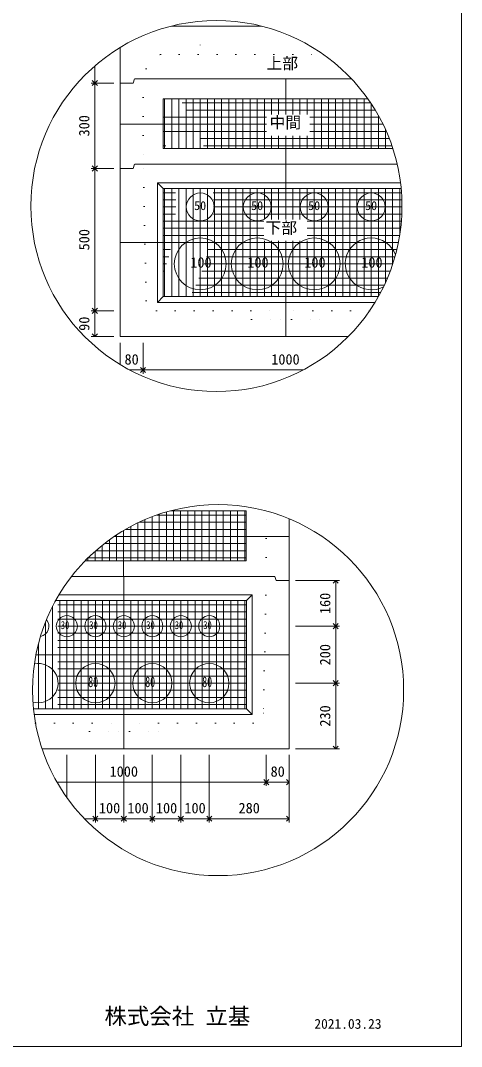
# Model space of a CAD drawing. Units: millimetres, scale not verified. Extents: x -6420 to 6420, y -3047 to 3047.
# Drawn here: x -3826 to -2340, y -2653 to 805 of the extents above; entities that cross this region are included whole.
import ezdxf
from ezdxf.enums import TextEntityAlignment as Align

# ---------------------------------------------------------------- set-up
doc = ezdxf.new("R2010")
doc.units = ezdxf.units.MM
doc.header["$LTSCALE"] = 20
for name, pattern in [('DASHED1', [1.8, 1.2, -0.6]), ('USER2', [50.8, 31.75, -6.35, 6.35, -6.35]), ('USER5', [3.185, 0.01, -3.175])]:
    doc.linetypes.add(name, pattern=pattern)
for name, color, linetype, lineweight in [('0-2_waku', 7, 'Continuous', 18), ('0-3_gaikei', 7, 'Continuous', 18), ('0-4_kakure', 7, 'DASHED1', 5), ('0-5_sunpou', 7, 'Continuous', 5), ('0-7_hole', 7, 'Continuous', 18), ('0-8_uchigawa', 6, 'Continuous', 18), ('0-D_文字１', 7, 'Continuous', 18), ('0-E_コア部分\u3000寸法補助線3', 150, 'USER2', 18), ('0-F_コア部分\u3000寸法補助線2', 150, 'USER2', 18), ('1-0_コア部分\u3000中心補助線', 1, 'Continuous', 18), ('1-1_コア部分\u3000寸法補助線', 7, 'USER2', 5), ('1-2_uchigawa2', 6, 'USER2', 18)]:
    doc.layers.add(name, color=color, linetype=linetype, lineweight=lineweight)
doc.styles.add('ＭＳ ゴシック', font='')
doc.styles.get('ＭＳ ゴシック').set_extended_font_data('MS Gothic')

# ---------------------------------------------------------------- blocks, each defined once
blk = doc.blocks.new('_Open90')
at = {"layer": '0-5_sunpou'}
blk.add_line((0, 0), (-1, 0), dxfattribs=at)
blk.add_lwpolyline([(-0.5, 0.5), (0, 0), (-0.5, -0.5)], dxfattribs=at)

msp = doc.modelspace()

# ---------------------------------------------------------------- linework, layer by layer
at = {"layer": '0-2_waku'}
for p in [(-2340.01, 3046.98), (-6420.01, -2653.02), (-6420.01, -2653.02), (-6420.01, -2653.02), (-6420.01, -2653.02)]:
    msp.add_line(p, (-2340.01, -2653.02), dxfattribs=at)
at = {"layer": '0-3_gaikei'}
for p, q in [((-3317, 786.12), (-3244.94, 786.12)), ((-3317, 786.12), (-3244.94, 786.12)), ((-3317, 786.12), (-3244.94, 786.12)), ((-3014.21, 786.12), (-3317, 786.12)), ((-3316.94, 786.12), (-3014.21, 786.12)), ((-3316.94, 786.12), (-3014.21, 786.12)), ((-3489.74, 594.12), (-3489.74, 714.14)), ((-3489.74, 594.12), (-3489.74, -260.28)), ((-3446.54, 594.12), (-3489.74, 594.12)), ((-3446.54, 594.12), (-3489.74, 594.12)), ((-3441.74, 608.52), (-3446.54, 594.12)), ((-2932.12, 608.52), (-3440.92, 608.52)), ((-2710.82, 608.52), (-2932.94, 608.52)), ((-3441.74, 320.52), (-3446.54, 306.12)), ((-2932.12, 320.52), (-3440.92, 320.52)), ((-2556.53, 320.52), (-2932.94, 320.52)), ((-3446.54, 306.12), (-3489.74, 306.12)), ((-3446.54, 306.12), (-3489.74, 306.12)), ((-3489.74, -260.28), (-2721.33, -260.28)), ((-3489.74, -260.28), (-2721.33, -260.28)), ((-3489.74, -260.28), (-2721.33, -260.28)), ((-2920.81, -1351.73), (-2920.81, -874.46)), ((-2968.81, -1068.53), (-2964.01, -1082.93)), ((-2920.81, -1082.93), (-2964.01, -1082.93))]:
    msp.add_line(p, q, dxfattribs=at)
for points in [[(-2968.81, -1068.53), (-3477.61, -1068.53), (-3653.69, -1068.53)], [(-3753.22, -1649.33), (-2920.81, -1649.33), (-2920.81, -1082.93)], [(-3741.03, -1649.33), (-2920.81, -1649.33), (-2920.81, -1082.93)]]:
    msp.add_lwpolyline(points, dxfattribs=at)
at = {"layer": '0-4_kakure', "linetype": 'USER5', "lineweight": 18}
for p, q in [((-3220.94, 786.12), (-3220.94, 802.28)), ((-3220.94, 786.12), (-3220.94, 690.12)), ((-3402.52, 642.12), (-3354.52, 690.12)), ((-3354.52, 690.12), (-2804.82, 690.12)), ((-3402.52, 642.12), (-3412.12, 608.52)), ((-3412.12, 608.52), (-3412.12, 320.52)), ((-3402.21, -140.28), (-3412.12, 320.52)), ((-3402.21, -140.28), (-3367.88, -173.88)), ((-3367.88, -173.88), (-2932.12, -173.88)), ((-3047.32, -202.68), (-3076.12, -173.88)), ((-3047.32, -202.68), (-2951.32, -202.68)), ((-2951.32, -202.68), (-2947.48, -260.28)), ((-2649.93, -173.88), (-2932.12, -173.88)), ((-2912.92, -202.68), (-2916.76, -260.28)), ((-2912.92, -202.68), (-2816.92, -202.68)), ((-2816.92, -202.68), (-2788.12, -173.88)), ((-2997.6, -1068.53), (-2997.6, -848.35)), ((-2997.6, -1068.53), (-3007.51, -1529.33)), ((-3007.51, -1529.33), (-3041.84, -1562.93)), ((-3775.25, -1562.93), (-3477.6, -1562.93)), ((-3592.8, -1591.73), (-3621.6, -1562.93)), ((-3041.84, -1562.93), (-3477.6, -1562.93)), ((-3362.4, -1591.73), (-3333.6, -1562.93)), ((-3592.8, -1591.73), (-3496.8, -1591.73)), ((-3496.8, -1591.73), (-3492.96, -1649.33)), ((-3458.4, -1591.73), (-3462.24, -1649.33)), ((-3458.4, -1591.73), (-3362.4, -1591.73))]:
    msp.add_line(p, q, dxfattribs=at)
at = {"layer": '0-5_sunpou', "color": 150, "lineweight": 18}
for p, q in [((-3575.49, 651.61), (-3575.49, 611.4)), ((-3510.86, 594.12), (-3587.97, 594.12)), ((-3531.98, 594.12), (-3587.97, 594.12)), ((-3575.49, 576.84), (-3575.49, 323.4)), ((-3510.86, 306.12), (-3587.97, 306.12)), ((-3510.86, 306.12), (-3587.97, 306.12)), ((-3575.49, 288.84), (-3575.49, -156.6)), ((-3510.86, -173.88), (-3587.97, -173.88)), ((-3531.98, -173.88), (-3587.97, -173.88)), ((-3575.49, -191.16), (-3575.49, -243)), ((-3510.86, -260.28), (-3587.97, -260.28)), ((-3489.74, -281.4), (-3489.74, -355.01)), ((-3412.94, -281.4), (-3412.94, -385.48)), ((-3412.94, -281.4), (-3412.94, -385.48)), ((-3458.03, -373), (-3430.22, -373)), ((-3395.66, -373), (-2873.18, -373)), ((-2899.69, -1082.93), (-2751.27, -1082.93)), ((-2763.75, -1100.21), (-2763.75, -1219.25)), ((-2899.69, -1236.53), (-2751.27, -1236.53)), ((-2899.69, -1236.53), (-2751.27, -1236.53)), ((-2763.75, -1253.81), (-2763.75, -1411.25)), ((-2899.69, -1428.53), (-2751.27, -1428.53)), ((-2899.69, -1428.53), (-2751.27, -1428.53)), ((-2763.75, -1445.81), (-2763.75, -1632.05)), ((-2899.69, -1649.33), (-2751.27, -1649.33)), ((-3669.6, -1670.45), (-3669.6, -1814.18)), ((-3573.6, -1670.45), (-3573.6, -1897.72)), ((-3573.6, -1670.45), (-3573.6, -1897.72)), ((-3477.6, -1670.45), (-3477.6, -1897.72)), ((-3477.6, -1670.45), (-3477.6, -1897.72)), ((-3381.6, -1670.45), (-3381.6, -1897.72)), ((-3381.6, -1670.45), (-3381.6, -1897.72)), ((-3285.6, -1670.45), (-3285.6, -1897.72)), ((-3285.6, -1670.45), (-3285.6, -1897.72)), ((-3189.6, -1670.45), (-3189.6, -1897.72)), ((-3189.6, -1670.45), (-3189.6, -1897.72)), ((-2997.61, -1670.45), (-2997.61, -1774.53)), ((-2997.61, -1670.45), (-2997.61, -1774.53)), ((-2920.81, -1670.45), (-2920.81, -1774.53)), ((-2920.81, -1670.45), (-2920.81, -1897.72)), ((-3702.89, -1762.05), (-3014.89, -1762.05)), ((-2980.33, -1762.05), (-2938.09, -1762.05)), ((-3610.76, -1885.24), (-3590.88, -1885.24)), ((-3556.32, -1885.24), (-3494.88, -1885.24)), ((-3460.32, -1885.24), (-3398.88, -1885.24)), ((-3364.32, -1885.24), (-3302.88, -1885.24)), ((-3268.32, -1885.24), (-3206.88, -1885.24)), ((-3172.32, -1885.24), (-2938.09, -1885.24))]:
    msp.add_line(p, q, dxfattribs=at)
for centre in [(-3165.6, 179.56), (-3159.99, -1452.06)]:
    msp.add_circle(centre, 625.17, dxfattribs=at)
at = {"layer": '0-7_hole'}
for centre, radius in [((-3220.12, 176.52), 47.04), ((-3028.12, 176.52), 47.04), ((-2836.12, 176.52), 47.04), ((-2644.12, 176.52), 47.04), ((-3220.12, -15.48), 87.36), ((-3028.12, -15.48), 87.36), ((-2836.12, -15.48), 87.36), ((-3669.6, -1236.53), 35.52), ((-3573.6, -1236.53), 35.52), ((-3477.6, -1236.53), 35.52), ((-3381.6, -1236.53), 35.52), ((-3285.6, -1236.53), 35.52), ((-3189.6, -1236.53), 35.52), ((-3573.6, -1428.53), 66.24), ((-3381.6, -1428.53), 66.24), ((-3189.6, -1428.53), 66.24)]:
    msp.add_circle(centre, radius, dxfattribs=at)
for centre, radius, start, end in [((-2644.12, -15.48), 87.36, 20.66629, 298.32089), ((-3765.6, -1236.53), 35.52, 281.59033, 39.2294), ((-3765.6, -1428.53), 66.24, 253.99064, 101.55918)]:
    msp.add_arc(centre, radius, start, end, dxfattribs=at)
at = {"layer": '0-8_uchigawa'}
for p, q in [((-3364.12, 258.12), (-3344.92, 238.92)), ((-3364.12, -145.08), (-3364.12, 258.12)), ((-3344.92, 238.92), (-2932.12, 238.92)), ((-3344.92, -125.88), (-3344.92, 238.92)), ((-2932.12, 238.92), (-2543.26, 238.92)), ((-3364.12, -145.08), (-3344.92, -125.88)), ((-3344.92, -125.88), (-2620.13, -125.88)), ((-3364.12, -145.08), (-2631.33, -145.08)), ((-3045.6, -1534.13), (-3045.6, -1130.93)), ((-3064.8, -1514.93), (-3064.8, -1150.13)), ((-3781.99, -1514.93), (-3064.8, -1514.93)), ((-3045.6, -1534.13), (-3064.8, -1514.93)), ((-3779.75, -1534.13), (-3045.6, -1534.13))]:
    msp.add_line(p, q, dxfattribs=at)
for points in [[(-3364.12, 258.12), (-2932.12, 258.12), (-2545.39, 258.12)], [(-3707.42, -1150.13), (-3477.6, -1150.13), (-3064.8, -1150.13), (-3045.6, -1130.93)], [(-3696.38, -1130.93), (-3477.6, -1130.93), (-3045.6, -1130.93)]]:
    msp.add_lwpolyline(points, dxfattribs=at)
at = {"layer": '0-E_コア部分\u3000寸法補助線3'}
for p, q in [((-3340.12, 373.32), (-3340.12, 541.32)), ((-3292.12, 373.32), (-3292.12, 541.32)), ((-3244.12, 373.32), (-3244.12, 541.32)), ((-3196.12, 373.32), (-3196.12, 541.32)), ((-3148.12, 373.32), (-3148.12, 541.32)), ((-3100.12, 373.32), (-3100.12, 541.32)), ((-3052.12, 373.32), (-3052.12, 541.32)), ((-3004.12, 373.32), (-3004.12, 541.32)), ((-2956.12, 488.29), (-2956.12, 541.32)), ((-2908.12, 488.29), (-2908.12, 541.32)), ((-2860.12, 488.29), (-2860.12, 541.32)), ((-2812.12, 373.32), (-2812.12, 541.32)), ((-2764.12, 373.32), (-2764.12, 541.32)), ((-2716.12, 373.32), (-2716.12, 541.32)), ((-2668.12, 373.32), (-2668.12, 541.32)), ((-2620.12, 373.32), (-2620.12, 484.99)), ((-2997.45, 478.92), (-3344.92, 478.92)), ((-2616.77, 478.92), (-2850.57, 478.92)), ((-2997.45, 430.92), (-3344.92, 430.92)), ((-2956.12, 373.32), (-2956.12, 416.42)), ((-2908.12, 373.32), (-2908.12, 416.42)), ((-2860.12, 373.32), (-2860.12, 416.42)), ((-2593.19, 430.92), (-2850.57, 430.92)), ((-2572.12, 373.32), (-2572.12, 376.08)), ((-2542.05, 224.52), (-3344.92, 224.52)), ((-3340.12, -125.88), (-3340.12, 238.92)), ((-3292.12, -125.88), (-3292.12, 238.92)), ((-3244.12, -125.88), (-3244.12, 238.92)), ((-3196.12, -125.88), (-3196.12, 238.92)), ((-3148.12, -125.88), (-3148.12, 238.92)), ((-3100.12, -125.88), (-3100.12, 238.92)), ((-3052.12, -125.88), (-3052.12, 238.92)), ((-3004.12, 133.89), (-3004.12, 238.92)), ((-2956.12, 133.89), (-2956.12, 238.92)), ((-2908.12, 133.89), (-2908.12, 238.92)), ((-2860.12, 133.89), (-2860.12, 238.92)), ((-2812.12, -125.88), (-2812.12, 238.92)), ((-2764.12, -125.88), (-2764.12, 238.92)), ((-2716.12, -125.88), (-2716.12, 238.92)), ((-2668.12, -125.88), (-2668.12, 238.92)), ((-2620.12, -125.88), (-2620.12, 238.92)), ((-2572.12, -16.95), (-2572.12, 238.92)), ((-2540.44, 176.52), (-3344.92, 176.52)), ((-3006.29, 128.52), (-3344.92, 128.52)), ((-2542.52, 128.52), (-2859.4, 128.52)), ((-3006.29, 80.52), (-3344.92, 80.52)), ((-2548.33, 80.52), (-2859.4, 80.52)), ((-3004.12, -125.88), (-3004.12, 62.02)), ((-2956.12, -125.88), (-2956.12, 62.02)), ((-2908.12, -125.88), (-2908.12, 62.02)), ((-2860.12, -125.88), (-2860.12, 62.02)), ((-2557.97, 32.52), (-3344.92, 32.52)), ((-2571.64, -15.48), (-3344.92, -15.48)), ((-2589.61, -63.48), (-3344.92, -63.48)), ((-2612.31, -111.48), (-3344.92, -111.48)), ((-3358.42, -1015.73), (-3358.42, -859.22)), ((-3310.42, -1015.73), (-3310.42, -847.73)), ((-3262.42, -1015.73), (-3262.42, -847.73)), ((-3214.42, -1015.73), (-3214.42, -847.73)), ((-3166.42, -1015.73), (-3166.42, -847.73)), ((-3118.42, -1015.73), (-3118.42, -847.73)), ((-3070.42, -1015.73), (-3070.42, -847.73)), ((-3406.42, -1015.73), (-3406.42, -877.51)), ((-3502.42, -1015.73), (-3502.42, -929.01)), ((-3065.62, -910.13), (-3471.68, -910.13)), ((-3454.42, -1015.73), (-3454.42, -900.56)), ((-3550.42, -1015.73), (-3550.42, -963.8)), ((-3065.62, -958.13), (-3543.23, -958.13)), ((-3598.42, -1015.73), (-3598.42, -1006.4)), ((-3064.8, -1164.53), (-3715.12, -1164.53)), ((-3693.6, -1514.93), (-3693.6, -1150.13)), ((-3645.6, -1514.93), (-3645.6, -1150.13)), ((-3597.6, -1514.93), (-3597.6, -1150.13)), ((-3549.6, -1514.93), (-3549.6, -1150.13)), ((-3501.6, -1514.93), (-3501.6, -1150.13)), ((-3453.6, -1514.93), (-3453.6, -1150.13)), ((-3405.6, -1514.93), (-3405.6, -1150.13)), ((-3357.6, -1514.93), (-3357.6, -1150.13)), ((-3309.6, -1514.93), (-3309.6, -1150.13)), ((-3261.6, -1514.93), (-3261.6, -1150.13)), ((-3213.6, -1514.93), (-3213.6, -1150.13)), ((-3165.6, -1514.93), (-3165.6, -1150.13)), ((-3117.6, -1514.93), (-3117.6, -1150.13)), ((-3069.6, -1514.93), (-3069.6, -1150.13)), ((-3741.6, -1514.93), (-3741.6, -1222.79)), ((-3064.8, -1212.53), (-3737.45, -1212.53)), ((-3064.8, -1260.53), (-3755.1, -1260.53)), ((-3064.8, -1308.53), (-3768.46, -1308.53)), ((-3064.8, -1356.53), (-3777.82, -1356.53)), ((-3064.8, -1404.53), (-3783.35, -1404.53)), ((-3064.8, -1452.53), (-3785.16, -1452.53)), ((-3064.8, -1500.53), (-3783.28, -1500.53))]:
    msp.add_line(p, q, dxfattribs=at)
at = {"layer": '0-F_コア部分\u3000寸法補助線2'}
for p, q in [((-3316.12, 373.32), (-3316.12, 541.32)), ((-3268.12, 373.32), (-3268.12, 541.32)), ((-3220.12, 373.32), (-3220.12, 541.32)), ((-3172.12, 373.32), (-3172.12, 541.32)), ((-3076.12, 373.32), (-3076.12, 541.32)), ((-2980.12, 488.29), (-2980.12, 541.32)), ((-2884.12, 488.29), (-2884.12, 541.32)), ((-2788.12, 373.32), (-2788.12, 541.32)), ((-2692.12, 373.32), (-2692.12, 541.32)), ((-2630.56, 502.92), (-3344.92, 502.92)), ((-2980.12, 373.32), (-2980.12, 416.42)), ((-2884.12, 373.32), (-2884.12, 416.42)), ((-2596.12, 373.32), (-2596.12, 437.5)), ((-2583.24, 406.92), (-3344.92, 406.92)), ((-3268.12, -125.88), (-3268.12, 238.92)), ((-3220.12, -125.88), (-3220.12, 238.92)), ((-3172.12, -125.88), (-3172.12, 238.92)), ((-3076.12, -125.88), (-3076.12, 238.92)), ((-2980.12, 133.89), (-2980.12, 238.92)), ((-2884.12, 133.89), (-2884.12, 238.92)), ((-2788.12, -125.88), (-2788.12, 238.92)), ((-2692.12, -125.88), (-2692.12, 238.92)), ((-2596.12, -78.37), (-2596.12, 238.92)), ((-2540.79, 200.52), (-3344.92, 200.52)), ((-3006.29, 104.52), (-3344.92, 104.52)), ((-2544.95, 104.52), (-2859.4, 104.52)), ((-2980.12, -125.88), (-2980.12, 62.02)), ((-2884.12, -125.88), (-2884.12, 62.02)), ((-2564.29, 8.52), (-3344.92, 8.52)), ((-2600.34, -87.48), (-3344.92, -87.48)), ((-3334.42, -1015.73), (-3334.42, -851.72)), ((-3238.42, -1015.73), (-3238.42, -847.73)), ((-3142.42, -1015.73), (-3142.42, -847.73)), ((-3430.42, -1015.73), (-3430.42, -888.41)), ((-3065.62, -886.13), (-3425.62, -886.13)), ((-3526.42, -1015.73), (-3526.42, -945.54)), ((-3065.62, -982.13), (-3572.31, -982.13)), ((-3717.6, -1514.93), (-3717.6, -1169.38)), ((-3621.6, -1514.93), (-3621.6, -1150.13)), ((-3525.6, -1514.93), (-3525.6, -1150.13)), ((-3429.6, -1514.93), (-3429.6, -1150.13)), ((-3333.6, -1514.93), (-3333.6, -1150.13)), ((-3237.6, -1514.93), (-3237.6, -1150.13)), ((-3141.6, -1514.93), (-3141.6, -1150.13)), ((-3064.8, -1188.53), (-3726.9, -1188.53)), ((-3765.6, -1514.93), (-3765.6, -1296.91)), ((-3064.8, -1284.53), (-3762.3, -1284.53)), ((-3064.8, -1380.53), (-3781.06, -1380.53)), ((-3064.8, -1476.53), (-3784.68, -1476.53))]:
    msp.add_line(p, q, dxfattribs=at)
at = {"layer": '1-0_コア部分\u3000中心補助線'}
for p, q in [((-2932.12, 488.29), (-2932.12, 608.52)), ((-2997.45, 454.92), (-3489.74, 454.92)), ((-2604.34, 454.92), (-2850.57, 454.92)), ((-2932.12, 320.52), (-2932.12, 416.42)), ((-2932.12, 133.89), (-2932.12, 320.52)), ((-3488.92, 56.52), (-2552.66, 56.52)), ((-2932.12, -260.28), (-2932.12, 62.02)), ((-3478.42, -1068.53), (-3478.42, -914.06)), ((-2922.44, -934.13), (-3510.11, -934.13)), ((-3477.6, -1649.33), (-3477.6, -1068.53)), ((-3773.63, -1332.53), (-2920.8, -1332.53))]:
    msp.add_line(p, q, dxfattribs=at)
at = {"layer": '1-1_コア部分\u3000寸法補助線'}
for p, q in [((-2645.82, 526.92), (-3344.92, 526.92)), ((-3316.12, 373.32), (-3316.12, 541.32)), ((-3220.12, 373.32), (-3220.12, 541.32)), ((-3124.12, 373.32), (-3124.12, 541.32)), ((-3028.12, 373.32), (-3028.12, 541.32)), ((-2836.12, 373.32), (-2836.12, 541.32)), ((-2740.12, 373.32), (-2740.12, 541.32)), ((-2644.12, 373.32), (-2644.12, 524.38)), ((-2574.43, 382.92), (-3344.92, 382.92)), ((-3316.12, -125.88), (-3316.12, 238.92)), ((-3220.12, -125.88), (-3220.12, 238.92)), ((-3124.12, -125.88), (-3124.12, 238.92)), ((-3028.12, -125.88), (-3028.12, 238.92)), ((-2836.12, -125.88), (-2836.12, 238.92)), ((-2740.12, -125.88), (-2740.12, 238.92)), ((-2644.12, -125.88), (-2644.12, 238.92)), ((-2548.12, 81.81), (-2548.12, 238.92)), ((-2541.02, 152.52), (-3344.92, 152.52)), ((-2580.06, -39.48), (-3344.92, -39.48)), ((-3065.62, -862.13), (-3366.92, -862.13)), ((-3286.42, -1015.73), (-3286.42, -847.73)), ((-3190.42, -1015.73), (-3190.42, -847.73)), ((-3094.42, -1015.73), (-3094.42, -847.73)), ((-3382.42, -1015.73), (-3382.42, -867.8)), ((-3574.42, -1015.73), (-3574.42, -983.99)), ((-3065.62, -1006.13), (-3598.15, -1006.13)), ((-3669.6, -1514.93), (-3669.6, -1150.13)), ((-3573.6, -1514.93), (-3573.6, -1150.13)), ((-3381.6, -1514.93), (-3381.6, -1150.13)), ((-3285.6, -1514.93), (-3285.6, -1150.13)), ((-3189.6, -1514.93), (-3189.6, -1150.13)), ((-3093.6, -1514.93), (-3093.6, -1150.13)), ((-3064.8, -1236.53), (-3746.83, -1236.53)), ((-3765.6, -1514.93), (-3765.6, -1296.91)), ((-3064.8, -1428.53), (-3784.72, -1428.53))]:
    msp.add_line(p, q, dxfattribs=at)
at = {"layer": '1-2_uchigawa2'}
for p, q in [((-3344.92, 541.32), (-2932.12, 541.32)), ((-3344.92, 541.32), (-3344.92, 373.32)), ((-2655.73, 541.32), (-2932.12, 541.32)), ((-3344.92, 373.32), (-2932.12, 373.32)), ((-2571.22, 373.32), (-2932.12, 373.32)), ((-3065.62, -847.73), (-3320.06, -847.73)), ((-3065.62, -847.73), (-3065.62, -1015.73)), ((-3607.71, -1015.73), (-3478.42, -1015.73)), ((-3065.62, -1015.73), (-3478.42, -1015.73))]:
    msp.add_line(p, q, dxfattribs=at)

# ---------------------------------------------------------------- block references
at = {"layer": '0-5_sunpou', "xscale": 17.28, "yscale": 17.28}
for p, rotation in [((-3575.49, 594.12), 270), ((-3575.49, 594.12), 90), ((-3575.49, 306.12), 270), ((-3575.49, 306.12), 90), ((-3575.49, -173.88), 270), ((-3575.49, -173.88), 90), ((-3575.49, -260.28), 270), ((-3412.94, -373), 180), ((-2763.75, -1082.93), 90), ((-2763.75, -1236.53), 270), ((-2763.75, -1236.53), 90), ((-2763.75, -1428.53), 270), ((-2763.75, -1428.53), 90), ((-2763.75, -1649.33), 270), ((-2997.61, -1762.05), 180), ((-3573.6, -1885.24), 180), ((-3477.6, -1885.24), 180), ((-3381.6, -1885.24), 180), ((-3285.6, -1885.24), 180), ((-3189.6, -1885.24), 180)]:
    msp.add_blockref('_Open90', p, dxfattribs=dict(at, rotation=rotation))
for p in [(-3412.94, -373), (-2997.61, -1762.05), (-2920.81, -1762.05), (-3573.6, -1885.24), (-3477.6, -1885.24), (-3381.6, -1885.24), (-3285.6, -1885.24), (-3189.6, -1885.24), (-2920.81, -1885.24)]:
    msp.add_blockref('_Open90', p, dxfattribs=at)

# ---------------------------------------------------------------- texts
at = {"layer": '0-5_sunpou', "style": 'ＭＳ ゴシック'}
for s, p in [('300', (-3583.17, 414.12)), ('500', (-3583.17, 30.12)), ('90', (-3583.17, -241.08)), ('160', (-2771.43, -1195.73)), ('200', (-2771.43, -1368.53)), ('230', (-2771.43, -1574.93))]:
    msp.add_text(s, height=35.19, rotation=90, dxfattribs=at).set_placement(p, align=Align.BOTTOM_LEFT)
for s, p in [('80', (-3475.34, -365.32)), ('1000', (-2980.94, -365.32)), ('1000', (-3525.61, -1754.37)), ('80', (-2983.21, -1754.37)), ('100', (-3561.6, -1877.56)), ('100', (-3465.6, -1877.56)), ('100', (-3369.6, -1877.56)), ('100', (-3273.6, -1877.56)), ('280', (-3091.2, -1877.56))]:
    msp.add_text(s, height=35.19, dxfattribs=at).set_placement(p, align=Align.BOTTOM_LEFT)
at = {"layer": '0-D_文字１', "style": 'ＭＳ ゴシック'}
for s, height, p in [('上部', 39.1, (-2997.2, 629.28)), ('中間', 39.1, (-2986.9, 429.98)), ('50', 29.91, (-3240.85, 156.99)), ('50', 29.91, (-3048.85, 156.99)), ('50', 29.91, (-2856.85, 156.99)), ('50', 29.91, (-2664.85, 156.99)), ('下部', 39.1, (-3000.54, 74.98)), ('100', 35.19, (-3253.67, -38.69)), ('100', 35.19, (-3061.67, -38.69)), ('100', 35.19, (-2869.67, -38.69)), ('100', 35.19, (-2677.67, -38.69)), ('株式会社 立基', 55.43, (-3542.98, -2595.05)), ('2021.03.23', 33.26, (-2835.63, -2603.33))]:
    msp.add_text(s, height=height, dxfattribs=at).set_placement(p, align=Align.BOTTOM_LEFT)
at = {"layer": '0-D_文字１', "style": 'ＭＳ ゴシック', "width": 0.7}
for s, height, p in [('30', 26.92, (-3689.77, -1254.32)), ('30', 26.92, (-3593.77, -1254.32)), ('30', 26.92, (-3497.77, -1254.32)), ('30', 26.92, (-3401.77, -1254.32)), ('30', 26.92, (-3305.77, -1254.32)), ('30', 26.92, (-3209.77, -1254.32)), ('80', 35.19, (-3597.67, -1452.23)), ('80', 35.19, (-3405.67, -1452.23)), ('80', 35.19, (-3213.67, -1452.23))]:
    msp.add_text(s, height=height, dxfattribs=at).set_placement(p, align=Align.BOTTOM_LEFT)

doc.saveas('drawing.dxf')
